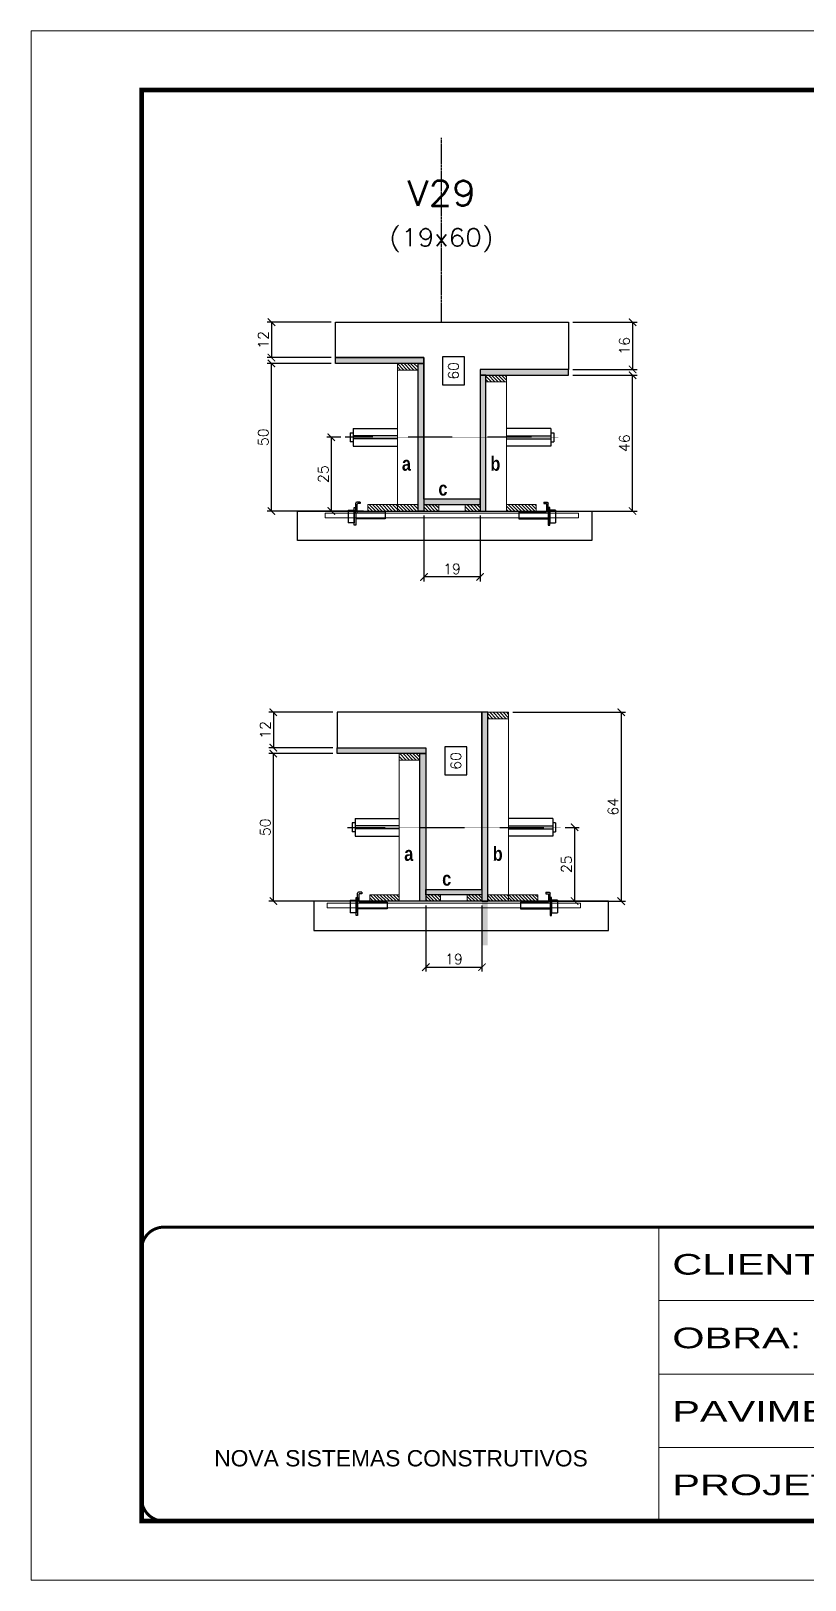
# Model space of a CAD drawing. Extents: x -10448 to -1189, y -11772 to 17235.
# Drawn here: x -5680 to -5155, y 7754 to 8804 of the extents above; entities that cross this region are included whole.
import ezdxf
from ezdxf.enums import TextEntityAlignment as Align

# ---------------------------------------------------------------- set-up
doc = ezdxf.new("R2010")
doc.units = 0
for name, pattern in [('CONTINUO', [0]), ('DASHED', [0.75, 0.5, -0.25]), ('HIDDEN', [0.375, 0.25, -0.125])]:
    doc.linetypes.add(name, pattern=pattern)
for name, color, linetype in [('barrote', 251, 'Continuous'), ('COTA', 241, 'Continuous'), ('Cota Seção (2x)', 4, 'Continuous'), ('detalhes', 4, 'Continuous'), ('Painéis', 200, 'Continuous'), ('presilha', 1, 'Continuous'), ('TENSOR', 3, 'Continuous'), ('Texto de Titulo', 7, 'Continuous'), ('Texto Qtd Sarr', 242, 'Continuous')]:
    doc.layers.add(name, color=color, linetype=linetype)
for name, color, linetype, lineweight in [('CONCRETO', 251, 'Continuous', 25), ('Folhas', 255, 'Continuous', 9), ('Hachura', 251, 'Continuous', 9), ('Madeira', 126, 'Continuous', 18), ('SARRAFO DE PRESSAO', 251, 'DASHED', 9), ('SCO-___-LAJ', 2, 'Continuous', 0), ('Texto Seção', 7, 'Continuous', 15)]:
    doc.layers.add(name, color=color, linetype=linetype, lineweight=lineweight)
doc.styles.add('ARIAL', font='arial.ttf')
doc.styles.add('Romans', font='romans.shx')
doc.styles.add('TECNICA', font='techb___.ttf', dxfattribs={"height": 10})
doc.styles.add('Tecnologia', font='')
doc.styles.get('Tecnologia').set_extended_font_data('Forgotten Futurist')
doc.dimstyles.new('Cota Seção (2x)', dxfattribs={"dimtxt": 7, "dimasz": 5, "dimexe": 3, "dimexo": 3, "dimgap": 2, "dimtad": 3, "dimdec": 1, "dimlfac": 0.5, "dimzin": 12, "dimdsep": 46, "dimtxsty": 'Romans', "dimblk": 'ARCHTICK', "dimcen": 0, "dimclrd": 4, "dimclre": 4, "dimclrt": 1, "dimadec": 1, "dimazin": 3, "dimtfac": 1, "dimtdec": 1, "dimtmove": 0, "dimatfit": 3, "dimldrblk": 'OBLIQUE', "dimfxl": 1, "dimtolj": 1, "dimtzin": 12, "dimarcsym": 0})
doc.dimstyles.new('Cota Seção interna', dxfattribs={"dimtxt": 7, "dimasz": 6, "dimexe": 0.18, "dimexo": 2, "dimgap": -4, "dimtad": 3, "dimdec": 1, "dimlfac": 0.5, "dimzin": 12, "dimdsep": 46, "dimtxsty": 'Romans', "dimblk": 'ARCHTICK', "dimcen": 0.09, "dimse1": 1, "dimse2": 1, "dimsd1": 1, "dimsd2": 1, "dimclrd": 180, "dimclre": 5, "dimclrt": 1, "dimadec": 0, "dimazin": 3, "dimtfac": 1, "dimtdec": 1, "dimtofl": 0, "dimtmove": 0, "dimatfit": 3, "dimldrblk": 'ARCHTICK', "dimfxl": 1, "dimtolj": 1, "dimtzin": 0, "dimarcsym": 0})
pattern_1 = [(315, (17160.9128, 249.151), (1.12253202, 1.12253202), [])]

# ---------------------------------------------------------------- blocks, each defined once
blk = doc.blocks.new('9999999999')
at = {"color": 30, "linetype": 'CONTINUO'}
for p, q in [((98564.6, 34230.2), (98564.6, 34429.4)), ((98564.6, 34379.6), (99584, 34379.6)), ((98564.6, 34329.8), (99488, 34329.8)), ((98564.6, 34280), (99488, 34280))]:
    blk.add_line(p, q, dxfattribs=at)
at = {"color": 30, "linetype": 'CONTINUO', "const_width": 2}
blk.add_lwpolyline([(99584, 34230.2), (99584, 34414.4, 0.414214), (99569, 34429.4), (98229, 34429.4, 0.414214), (98214, 34414.4), (98214, 34245.2, 0.414214), (98229, 34230.2), (99584, 34230.2)], format="xyb", dxfattribs=at)
at = {"layer": 'Folhas'}
blk.add_lwpolyline([(98139, 34190.2), (99624, 34190.2), (99624, 35240.2), (98139, 35240.2)], close=True, dxfattribs=at)
at = {"layer": 'Folhas', "color": 30, "const_width": 3}
blk.add_lwpolyline([(98214, 34230.2), (99584, 34230.2), (99584, 35200.2), (98214, 35200.2)], close=True, dxfattribs=at)
at = {"color": 7, "linetype": 'Continuous', "ltscale": 5, "style": 'ARIAL'}
blk.add_text('NOVA SISTEMAS CONSTRUTIVOS', height=11.059, dxfattribs=at).set_placement((98263.2, 34267.2))
at = {"layer": 'Folhas', "color": 7, "style": 'Tecnologia', "width": 1.5}
for s, p in [('CLIENTE:', (98573.7, 34397.2)), ('OBRA:', (98573.7, 34347.3)), ('PAVIMENTO:', (98573.7, 34297.5)), ('PROJETO:', (98573.7, 34247.7))]:
    blk.add_text(s, height=14, dxfattribs=at).set_placement(p)
blk = doc.blocks.new('titulo1')
at = {"layer": 'Defpoints', "color": 252, "linetype": 'HIDDEN', "ltscale": 2}
blk.add_line((0, 0), (0, 125), dxfattribs=at)
at = {"layer": 'Defpoints', "style": 'Romans', "oblique": 15}
blk.add_attdef('FOLHA', text='', height=10, dxfattribs=at).set_placement((0, 15.6), align=Align.MIDDLE_CENTER)
at = {"layer": 'Texto Qtd Sarr', "color": 3, "style": 'Romans', "oblique": 15}
for tag, height, p in [('TITULO', 17, (0, 71.4)), ('SEÇÃO', 12, (0, 41.5))]:
    blk.add_attdef(tag, text='', height=height, dxfattribs=at).set_placement(p, align=Align.MIDDLE_CENTER)
blk = doc.blocks.new('_ArchTick')
at = {"color": 0, "linetype": 'ByBlock', "const_width": 0.15}
blk.add_lwpolyline([(-0.5, -0.5), (0.5, 0.5)], dxfattribs=at)
blk = doc.blocks.new('*D472')
at = {"layer": 'COTA', "color": 4, "lineweight": -2, "transparency": 16777216}
for p, q in [((-5312.4, 8606.8), (-5269, 8606.8)), ((-5272, 8606.8), (-5272, 8574.8)), ((-5312.4, 8574.8), (-5269, 8574.8))]:
    blk.add_line(p, q, dxfattribs=at)
at = {"layer": 'Defpoints', "color": 0, "transparency": 16777216}
for p in [(-5315.4, 8606.8), (-5315.4, 8574.8), (-5272, 8574.8)]:
    blk.add_point(p, dxfattribs=at)
at = {"layer": 'COTA', "color": 4, "lineweight": -2, "transparency": 16777216, "xscale": 5, "yscale": 5, "zscale": 5}
for p, rotation in [((-5272, 8606.8), 90), ((-5272, 8574.8), 270)]:
    blk.add_blockref('_ArchTick', p, dxfattribs=dict(at, rotation=rotation))
at = {"layer": 'COTA', "color": 1, "transparency": 16777216, "insert": (-5277.5, 8590.8), "char_height": 7, "attachment_point": 5, "rotation": 90, "style": 'Romans'}
blk.add_mtext('\\A1;16', dxfattribs=at)
blk = doc.blocks.new('_Oblique')
at = {"color": 0, "linetype": 'ByBlock', "lineweight": -2}
blk.add_line((-0.5, -0.5), (0.5, 0.5), dxfattribs=at)
blk = doc.blocks.new('*D473')
at = {"layer": 'COTA', "color": 4, "lineweight": -2, "transparency": 16777216}
for p, q in [((-5312.4, 8570.8), (-5269, 8570.8)), ((-5272, 8478.8), (-5272, 8570.8)), ((-5334.4, 8478.8), (-5269, 8478.8))]:
    blk.add_line(p, q, dxfattribs=at)
at = {"layer": 'Defpoints', "color": 0, "transparency": 16777216}
for p in [(-5315.4, 8570.8), (-5272, 8570.8), (-5337.4, 8478.8)]:
    blk.add_point(p, dxfattribs=at)
at = {"layer": 'COTA', "color": 4, "lineweight": -2, "transparency": 16777216, "xscale": 5, "yscale": 5, "zscale": 5}
for p, rotation in [((-5272, 8570.8), 90), ((-5272, 8478.8), 270)]:
    blk.add_blockref('_ArchTick', p, dxfattribs=dict(at, rotation=rotation))
at = {"layer": 'COTA', "color": 1, "transparency": 16777216, "insert": (-5277.5, 8524.8), "char_height": 7, "attachment_point": 5, "rotation": 90, "style": 'Romans'}
blk.add_mtext('\\A1;46', dxfattribs=at)
blk = doc.blocks.new('*D474')
at = {"layer": 'Cota Seção (2x)', "color": 180, "lineweight": -2, "transparency": 16777216}
for p, q in [((-5385.9, 8583.3), (-5400.9, 8583.3)), ((-5400.9, 8583.3), (-5400.9, 8564.3)), ((-5385.9, 8564.3), (-5385.9, 8583.3)), ((-5400.9, 8564.3), (-5385.9, 8564.3))]:
    blk.add_line(p, q, dxfattribs=at)
at = {"layer": 'Defpoints', "color": 0, "transparency": 16777216}
for p in [(-5413.7, 8606.8), (-5381.9, 8606.8), (-5413.7, 8486.8)]:
    blk.add_point(p, dxfattribs=at)
at = {"layer": 'Cota Seção (2x)', "color": 1, "transparency": 16777216, "insert": (-5393.4, 8573.8), "char_height": 7, "attachment_point": 5, "rotation": 90, "style": 'Romans'}
blk.add_mtext('\\A1;60', dxfattribs=at)
blk = doc.blocks.new('PRESILHA METÁLICA 1')
at = {"layer": 'presilha'}
for p, q in [((7.5, 10.6), (7.5, 19.9)), ((12, 21), (8.6, 21)), ((9, 11.6), (9, 18.9)), ((12, 19.5), (9.6, 19.5)), ((12, 21), (12, 19.5)), ((0, 13), (6, 13)), ((0, 13), (0, 0)), ((6, 0), (0, 0)), ((6, 15.5), (7.5, 15.5)), ((6, -2.5), (6, 15.5)), ((6, 13), (6, 0)), ((7.5, 15.5), (7.5, -2.5)), ((37.5, 4.1), (7.5, 4.1)), ((37.5, 11), (9.6, 11)), ((37.5, 11), (37.5, 4.1)), ((7.5, -2.5), (6, -2.5))]:
    blk.add_line(p, q, dxfattribs=at)
for centre, radius, start, end in [((8.6, 19.9), 1.14, 90, 180), ((9.6, 18.9), 0.57, 90, 180), ((9.6, 11.6), 0.57, 180, 270)]:
    blk.add_arc(centre, radius, start, end, dxfattribs=at)
blk = doc.blocks.new('*D475')
at = {"layer": 'COTA', "color": 4, "lineweight": -2, "transparency": 16777216}
for p, q in [((-5413.4, 8475.8), (-5413.4, 8431.1)), ((-5375.4, 8475.8), (-5375.4, 8431.1)), ((-5375.4, 8434.1), (-5413.4, 8434.1))]:
    blk.add_line(p, q, dxfattribs=at)
at = {"layer": 'Defpoints', "color": 0, "transparency": 16777216}
for p in [(-5413.4, 8478.8), (-5375.4, 8478.8), (-5413.4, 8434.1)]:
    blk.add_point(p, dxfattribs=at)
at = {"layer": 'COTA', "color": 4, "lineweight": -2, "transparency": 16777216, "xscale": 5, "yscale": 5, "zscale": 5, "rotation": 180}
blk.add_blockref('_ArchTick', (-5413.4, 8434.1), dxfattribs=at)
at = {"layer": 'COTA', "color": 4, "lineweight": -2, "transparency": 16777216, "xscale": 5, "yscale": 5, "zscale": 5}
blk.add_blockref('_ArchTick', (-5375.4, 8434.1), dxfattribs=at)
at = {"layer": 'COTA', "color": 1, "transparency": 16777216, "insert": (-5394.4, 8439.6), "char_height": 7, "attachment_point": 5, "style": 'Romans'}
blk.add_mtext('\\A1;19', dxfattribs=at)
blk = doc.blocks.new('*D1571')
at = {"layer": 'COTA', "color": 4, "lineweight": -2, "transparency": 16777216}
for p, q in [((-5469.7, 8528.8), (-5479.2, 8528.8)), ((-5476.2, 8528.8), (-5476.2, 8478.8)), ((-5454.4, 8478.8), (-5479.2, 8478.8))]:
    blk.add_line(p, q, dxfattribs=at)
at = {"layer": 'Defpoints', "color": 0, "transparency": 16777216}
for p in [(-5466.7, 8528.8), (-5476.2, 8478.8), (-5451.4, 8478.8)]:
    blk.add_point(p, dxfattribs=at)
at = {"layer": 'COTA', "color": 4, "lineweight": -2, "transparency": 16777216, "xscale": 5, "yscale": 5, "zscale": 5}
for p, rotation in [((-5476.2, 8528.8), 90), ((-5476.2, 8478.8), 270)]:
    blk.add_blockref('_ArchTick', p, dxfattribs=dict(at, rotation=rotation))
at = {"layer": 'COTA', "color": 1, "transparency": 16777216, "insert": (-5481.7, 8503.8), "char_height": 7, "attachment_point": 5, "rotation": 90, "style": 'Romans'}
blk.add_mtext('\\A1;25', dxfattribs=at)
blk = doc.blocks.new('*D476')
at = {"layer": 'COTA', "color": 4, "lineweight": -2, "transparency": 16777216}
for p, q in [((-5476.4, 8606.8), (-5519.8, 8606.8)), ((-5516.8, 8606.8), (-5516.8, 8582.8)), ((-5476.4, 8582.8), (-5519.8, 8582.8))]:
    blk.add_line(p, q, dxfattribs=at)
at = {"layer": 'Defpoints', "color": 0, "transparency": 16777216}
for p in [(-5473.4, 8606.8), (-5516.8, 8582.8), (-5473.4, 8582.8)]:
    blk.add_point(p, dxfattribs=at)
at = {"layer": 'COTA', "color": 4, "lineweight": -2, "transparency": 16777216, "xscale": 5, "yscale": 5, "zscale": 5}
for p, rotation in [((-5516.8, 8606.8), 90), ((-5516.8, 8582.8), 270)]:
    blk.add_blockref('_ArchTick', p, dxfattribs=dict(at, rotation=rotation))
at = {"layer": 'COTA', "color": 1, "transparency": 16777216, "insert": (-5522.3, 8594.8), "char_height": 7, "attachment_point": 5, "rotation": 90, "style": 'Romans'}
blk.add_mtext('\\A1;12', dxfattribs=at)
blk = doc.blocks.new('*D477')
at = {"layer": 'COTA', "color": 4, "lineweight": -2, "transparency": 16777216}
for p, q in [((-5476.4, 8578.8), (-5519.8, 8578.8)), ((-5516.8, 8478.8), (-5516.8, 8578.8)), ((-5454.4, 8478.8), (-5519.8, 8478.8))]:
    blk.add_line(p, q, dxfattribs=at)
at = {"layer": 'Defpoints', "color": 0, "transparency": 16777216}
for p in [(-5516.8, 8578.8), (-5473.4, 8578.8), (-5451.4, 8478.8)]:
    blk.add_point(p, dxfattribs=at)
at = {"layer": 'COTA', "color": 4, "lineweight": -2, "transparency": 16777216, "xscale": 5, "yscale": 5, "zscale": 5}
for p, rotation in [((-5516.8, 8578.8), 90), ((-5516.8, 8478.8), 270)]:
    blk.add_blockref('_ArchTick', p, dxfattribs=dict(at, rotation=rotation))
at = {"layer": 'COTA', "color": 1, "transparency": 16777216, "insert": (-5522.3, 8528.8), "char_height": 7, "attachment_point": 5, "rotation": 90, "style": 'Romans'}
blk.add_mtext('\\A1;50', dxfattribs=at)
blk = doc.blocks.new('*D478')
at = {"layer": 'COTA', "color": 4, "lineweight": -2, "transparency": 16777216}
for p, q in [((-5475.1, 8342.4), (-5518.5, 8342.4)), ((-5515.5, 8342.4), (-5515.5, 8318.4)), ((-5475.1, 8318.4), (-5518.5, 8318.4))]:
    blk.add_line(p, q, dxfattribs=at)
at = {"layer": 'Defpoints', "color": 0, "transparency": 16777216}
for p in [(-5472.1, 8342.4), (-5515.5, 8318.4), (-5472.1, 8318.4)]:
    blk.add_point(p, dxfattribs=at)
at = {"layer": 'COTA', "color": 4, "lineweight": -2, "transparency": 16777216, "xscale": 5, "yscale": 5, "zscale": 5}
for p, rotation in [((-5515.5, 8342.4), 90), ((-5515.5, 8318.4), 270)]:
    blk.add_blockref('_ArchTick', p, dxfattribs=dict(at, rotation=rotation))
at = {"layer": 'COTA', "color": 1, "transparency": 16777216, "insert": (-5521, 8330.4), "char_height": 7, "attachment_point": 5, "rotation": 90, "style": 'Romans'}
blk.add_mtext('\\A1;12', dxfattribs=at)
blk = doc.blocks.new('*D479')
at = {"layer": 'COTA', "color": 4, "lineweight": -2, "transparency": 16777216}
for p, q in [((-5475.1, 8314.4), (-5518.5, 8314.4)), ((-5515.5, 8214.4), (-5515.5, 8314.4)), ((-5453.1, 8214.4), (-5518.5, 8214.4))]:
    blk.add_line(p, q, dxfattribs=at)
at = {"layer": 'Defpoints', "color": 0, "transparency": 16777216}
for p in [(-5515.5, 8314.4), (-5472.1, 8314.4), (-5450.1, 8214.4)]:
    blk.add_point(p, dxfattribs=at)
at = {"layer": 'COTA', "color": 4, "lineweight": -2, "transparency": 16777216, "xscale": 5, "yscale": 5, "zscale": 5}
for p, rotation in [((-5515.5, 8314.4), 90), ((-5515.5, 8214.4), 270)]:
    blk.add_blockref('_ArchTick', p, dxfattribs=dict(at, rotation=rotation))
at = {"layer": 'COTA', "color": 1, "transparency": 16777216, "insert": (-5521, 8264.4), "char_height": 7, "attachment_point": 5, "rotation": 90, "style": 'Romans'}
blk.add_mtext('\\A1;50', dxfattribs=at)
blk = doc.blocks.new('*D480')
at = {"layer": 'Cota Seção (2x)', "color": 180, "lineweight": -2, "transparency": 16777216}
for p, q in [((-5384.3, 8318.9), (-5399.3, 8318.9)), ((-5399.3, 8318.9), (-5399.3, 8299.9)), ((-5384.3, 8299.9), (-5384.3, 8318.9)), ((-5399.3, 8299.9), (-5384.3, 8299.9))]:
    blk.add_line(p, q, dxfattribs=at)
at = {"layer": 'Defpoints', "color": 0, "transparency": 16777216}
for p in [(-5412.1, 8342.4), (-5380.3, 8342.4), (-5412.1, 8222.4)]:
    blk.add_point(p, dxfattribs=at)
at = {"layer": 'Cota Seção (2x)', "color": 1, "transparency": 16777216, "insert": (-5391.8, 8309.4), "char_height": 7, "attachment_point": 5, "rotation": 90, "style": 'Romans'}
blk.add_mtext('\\A1;60', dxfattribs=at)
blk = doc.blocks.new('*D481')
at = {"layer": 'COTA', "color": 4, "lineweight": -2, "transparency": 16777216}
for p, q in [((-5353.1, 8342.4), (-5276.7, 8342.4)), ((-5279.7, 8342.4), (-5279.7, 8214.4)), ((-5333.1, 8214.4), (-5276.7, 8214.4))]:
    blk.add_line(p, q, dxfattribs=at)
at = {"layer": 'Defpoints', "color": 0, "transparency": 16777216}
for p in [(-5356.1, 8342.4), (-5336.1, 8214.4), (-5279.7, 8214.4)]:
    blk.add_point(p, dxfattribs=at)
at = {"layer": 'COTA', "color": 4, "lineweight": -2, "transparency": 16777216, "xscale": 5, "yscale": 5, "zscale": 5}
for p, rotation in [((-5279.7, 8342.4), 90), ((-5279.7, 8214.4), 270)]:
    blk.add_blockref('_ArchTick', p, dxfattribs=dict(at, rotation=rotation))
at = {"layer": 'COTA', "color": 1, "transparency": 16777216, "insert": (-5285.2, 8278.4), "char_height": 7, "attachment_point": 5, "rotation": 90, "style": 'Romans'}
blk.add_mtext('\\A1;64', dxfattribs=at)
blk = doc.blocks.new('*D482')
at = {"layer": 'COTA', "color": 4, "lineweight": -2, "transparency": 16777216}
for p, q in [((-5412.1, 8211.4), (-5412.1, 8166.6)), ((-5374.1, 8211.4), (-5374.1, 8166.6)), ((-5412.1, 8169.6), (-5374.1, 8169.6))]:
    blk.add_line(p, q, dxfattribs=at)
at = {"layer": 'Defpoints', "color": 0, "transparency": 16777216}
for p in [(-5412.1, 8214.4), (-5374.1, 8214.4), (-5374.1, 8169.6)]:
    blk.add_point(p, dxfattribs=at)
at = {"layer": 'COTA', "color": 4, "lineweight": -2, "transparency": 16777216, "xscale": 5, "yscale": 5, "zscale": 5, "rotation": 180}
blk.add_blockref('_ArchTick', (-5412.1, 8169.6), dxfattribs=at)
at = {"layer": 'COTA', "color": 4, "lineweight": -2, "transparency": 16777216, "xscale": 5, "yscale": 5, "zscale": 5}
blk.add_blockref('_ArchTick', (-5374.1, 8169.6), dxfattribs=at)
at = {"layer": 'COTA', "color": 1, "transparency": 16777216, "insert": (-5393.1, 8175.1), "char_height": 7, "attachment_point": 5, "style": 'Romans'}
blk.add_mtext('\\A1;19', dxfattribs=at)
blk = doc.blocks.new('*D1584')
at = {"layer": 'COTA', "color": 4, "lineweight": -2, "transparency": 16777216}
for p, q in [((-5317.8, 8264.4), (-5308.3, 8264.4)), ((-5311.3, 8264.4), (-5311.3, 8214.4)), ((-5333.1, 8214.4), (-5308.3, 8214.4))]:
    blk.add_line(p, q, dxfattribs=at)
at = {"layer": 'Defpoints', "color": 0, "transparency": 16777216}
for p in [(-5320.8, 8264.4), (-5336.1, 8214.4), (-5311.3, 8214.4)]:
    blk.add_point(p, dxfattribs=at)
at = {"layer": 'COTA', "color": 4, "lineweight": -2, "transparency": 16777216, "xscale": 5, "yscale": 5, "zscale": 5}
for p, rotation in [((-5311.3, 8264.4), 90), ((-5311.3, 8214.4), 270)]:
    blk.add_blockref('_ArchTick', p, dxfattribs=dict(at, rotation=rotation))
at = {"layer": 'COTA', "color": 1, "transparency": 16777216, "insert": (-5316.8, 8239.4), "char_height": 7, "attachment_point": 5, "rotation": 90, "style": 'Romans'}
blk.add_mtext('\\A1;25', dxfattribs=at)

msp = doc.modelspace()

# ---------------------------------------------------------------- hatches: boundary and pattern name
at = {"layer": 'Hachura'}
h = msp.add_hatch(color=256, dxfattribs=at)
h.dxf.hatch_style = 1
h.paths.add_polyline_path([(-5473.4, 8578.79), (-5473.4, 8582.79), (-5413.4, 8582.79), (-5413.4, 8578.79)])
h = msp.add_hatch(dxfattribs=at)
h.set_pattern_fill('ANSI31', color=256, scale=0.5, angle=90, style=0)
h.set_pattern_definition([(135, (-28664.3275, 16882.0385), (-1.12253202, -1.12253202), [])])
h.paths.add_polyline_path([(-5431.4, 8578.79), (-5431.4, 8574.39), (-5417.4, 8574.39), (-5417.4, 8578.79)])
h = msp.add_hatch(color=256, dxfattribs=at)
h.dxf.hatch_style = 1
h.paths.add_polyline_path([(-5417.4, 8578.79), (-5413.4, 8578.79), (-5413.4, 8478.79), (-5417.4, 8478.79)])
h = msp.add_hatch(color=256, dxfattribs=at)
h.dxf.hatch_style = 1
h.paths.add_polyline_path([(-5315.4, 8570.79), (-5315.4, 8574.79), (-5375.4, 8574.79), (-5375.4, 8570.79)])
h = msp.add_hatch(color=256, dxfattribs=at)
h.dxf.hatch_style = 1
h.paths.add_polyline_path([(-5371.4, 8570.79), (-5375.4, 8570.79), (-5375.4, 8478.79), (-5371.4, 8478.79)])
h = msp.add_hatch(dxfattribs=at)
h.set_pattern_fill('ANSI31', color=256, scale=0.5, angle=90, style=0)
h.set_pattern_definition([(135, (-28654.3275, 16874.0385), (-1.12253202, -1.12253202), [])])
h.paths.add_polyline_path([(-5357.4, 8570.79), (-5357.4, 8566.39), (-5371.4, 8566.39), (-5371.4, 8570.79)])
h = msp.add_hatch(color=256, dxfattribs=at)
h.dxf.hatch_style = 1
h.paths.add_polyline_path([(-5375.4, 8483.19), (-5375.4, 8486.79), (-5413.4, 8486.79), (-5413.4, 8483.19)])
h = msp.add_hatch(dxfattribs=at)
h.set_pattern_fill('ANSI31', color=256, scale=0.5, angle=270, style=0)
h.set_pattern_definition(pattern_1)
h.paths.add_polyline_path([(-5451.4, 8478.79), (-5451.4, 8483.19), (-5431.4, 8483.19), (-5431.4, 8478.79)])
h = msp.add_hatch(dxfattribs=at)
h.set_pattern_fill('ANSI31', color=256, scale=0.5, angle=270, style=0)
h.set_pattern_definition([(315, (17304.9128, 175.551), (1.12253202, 1.12253202), [])])
h.paths.add_polyline_path([(-5431.4, 8478.79), (-5431.4, 8483.19), (-5417.4, 8483.19), (-5417.4, 8478.79)])
h = msp.add_hatch(dxfattribs=at)
h.set_pattern_fill('ANSI31', color=256, scale=0.5, angle=270, style=0)
h.set_pattern_definition([(315, (17126.9128, 249.151), (1.12253202, 1.12253202), [])])
h.paths.add_polyline_path([(-5403.4, 8478.79), (-5403.4, 8483.19), (-5413.4, 8483.19), (-5413.4, 8478.79)])
h = msp.add_hatch(dxfattribs=at)
h.set_pattern_fill('ANSI31', color=256, scale=0.5, angle=270, style=0)
h.set_pattern_definition([(315, (17170.9128, 249.151), (1.12253202, 1.12253202), [])])
h.paths.add_polyline_path([(-5375.4, 8478.79), (-5375.4, 8483.19), (-5385.4, 8483.19), (-5385.4, 8478.79)])
h = msp.add_hatch(dxfattribs=at)
h.set_pattern_fill('ANSI31', color=256, scale=0.5, angle=270, style=0)
h.set_pattern_definition(pattern_1)
h.paths.add_polyline_path([(-5337.4, 8478.79), (-5337.4, 8483.19), (-5357.4, 8483.19), (-5357.4, 8478.79)])
h = msp.add_hatch(color=256, dxfattribs=at)
h.dxf.hatch_style = 1
h.paths.add_polyline_path([(-5370.14, 8342.36), (-5374.14, 8342.36), (-5374.14, 8184.36), (-5370.14, 8184.36)])
h = msp.add_hatch(dxfattribs=at)
h.set_pattern_fill('ANSI31', color=256, scale=0.5, angle=270, style=0)
h.set_pattern_definition([(315, (17316.4809, -142.8819), (1.12253202, 1.12253202), [])])
h.paths.add_polyline_path([(-5356.14, 8342.36), (-5356.14, 8337.96), (-5370.14, 8337.96), (-5370.14, 8342.36)])
h = msp.add_hatch(color=256, dxfattribs=at)
h.dxf.hatch_style = 1
h.paths.add_polyline_path([(-5472.14, 8314.36), (-5472.14, 8318.36), (-5412.14, 8318.36), (-5412.14, 8314.36)])
h = msp.add_hatch(dxfattribs=at)
h.set_pattern_fill('ANSI31', color=256, scale=0.5, angle=90, style=0)
h.set_pattern_definition([(135, (-28662.7594, 16617.6056), (-1.12253202, -1.12253202), [])])
h.paths.add_polyline_path([(-5430.14, 8314.36), (-5430.14, 8309.96), (-5416.14, 8309.96), (-5416.14, 8314.36)])
h = msp.add_hatch(color=256, dxfattribs=at)
h.dxf.hatch_style = 1
h.paths.add_polyline_path([(-5416.14, 8314.36), (-5412.14, 8314.36), (-5412.14, 8214.36), (-5416.14, 8214.36)])
h = msp.add_hatch(color=256, dxfattribs=at)
h.dxf.hatch_style = 1
h.paths.add_polyline_path([(-5412.14, 8218.76), (-5412.14, 8222.36), (-5374.14, 8222.36), (-5374.14, 8218.76)])
h = msp.add_hatch(dxfattribs=at)
h.set_pattern_fill('ANSI31', color=256, scale=0.5, angle=270, style=0)
h.set_pattern_definition([(315, (17152.4809, -15.2819), (1.12253202, 1.12253202), [])])
h.paths.add_polyline_path([(-5450.14, 8214.36), (-5450.14, 8218.76), (-5430.14, 8218.76), (-5430.14, 8214.36)])
h = msp.add_hatch(dxfattribs=at)
h.set_pattern_fill('ANSI31', color=256, scale=0.5, angle=270, style=0)
h.set_pattern_definition([(315, (17162.4809, -15.2819), (1.12253202, 1.12253202), [])])
h.paths.add_polyline_path([(-5412.14, 8214.36), (-5412.14, 8218.76), (-5402.14, 8218.76), (-5402.14, 8214.36)])
h = msp.add_hatch(dxfattribs=at)
h.set_pattern_fill('ANSI31', color=256, scale=0.5, angle=270, style=0)
h.set_pattern_definition([(315, (17138.4809, -15.2819), (1.12253202, 1.12253202), [])])
h.paths.add_polyline_path([(-5384.14, 8214.36), (-5384.14, 8218.76), (-5374.14, 8218.76), (-5374.14, 8214.36)])
h = msp.add_hatch(dxfattribs=at)
h.set_pattern_fill('ANSI31', color=256, scale=0.5, angle=270, style=0)
h.set_pattern_definition([(315, (17316.4809, -88.8819), (1.12253202, 1.12253202), [])])
h.paths.add_polyline_path([(-5356.14, 8214.36), (-5356.14, 8218.76), (-5370.14, 8218.76), (-5370.14, 8214.36)])
h = msp.add_hatch(dxfattribs=at)
h.set_pattern_fill('ANSI31', color=256, scale=0.5, angle=270, style=0)
h.set_pattern_definition([(315, (17172.4809, -15.2819), (1.12253202, 1.12253202), [])])
h.paths.add_polyline_path([(-5336.14, 8214.36), (-5336.14, 8218.76), (-5356.14, 8218.76), (-5356.14, 8214.36)])

# ---------------------------------------------------------------- linework, layer by layer
at = {"ltscale": 3}
for p, q in [((-5463.4, 8531.79), (-5463.4, 8525.79)), ((-5463.4, 8531.79), (-5461.4, 8531.79)), ((-5461.4, 8534.79), (-5461.4, 8522.79)), ((-5461.4, 8534.79), (-5431.4, 8534.79)), ((-5431.4, 8529.79), (-5461.4, 8529.79)), ((-5431.4, 8527.79), (-5461.4, 8527.79)), ((-5327.4, 8534.79), (-5357.4, 8534.79)), ((-5357.4, 8529.79), (-5327.4, 8529.79)), ((-5357.4, 8527.79), (-5327.4, 8527.79)), ((-5327.4, 8534.79), (-5327.4, 8522.79)), ((-5327.4, 8531.79), (-5325.4, 8531.79)), ((-5325.4, 8531.79), (-5325.4, 8525.79)), ((-5461.4, 8525.79), (-5463.4, 8525.79)), ((-5461.4, 8522.79), (-5431.4, 8522.79)), ((-5327.4, 8522.79), (-5357.4, 8522.79)), ((-5327.4, 8525.79), (-5325.4, 8525.79)), ((-5462.14, 8267.35), (-5462.14, 8261.35)), ((-5460.14, 8267.35), (-5462.14, 8267.35)), ((-5460.14, 8270.35), (-5460.14, 8258.35)), ((-5460.14, 8270.35), (-5430.14, 8270.35)), ((-5430.14, 8265.35), (-5460.14, 8265.35)), ((-5326.14, 8270.35), (-5356.14, 8270.35)), ((-5356.14, 8265.35), (-5326.14, 8265.35)), ((-5326.14, 8270.35), (-5326.14, 8258.35)), ((-5324.14, 8267.35), (-5326.14, 8267.35)), ((-5324.14, 8267.35), (-5324.14, 8261.35)), ((-5460.14, 8261.35), (-5462.14, 8261.35)), ((-5430.14, 8263.35), (-5460.14, 8263.35)), ((-5460.14, 8258.35), (-5430.14, 8258.35)), ((-5356.14, 8263.35), (-5326.14, 8263.35)), ((-5326.14, 8258.35), (-5356.14, 8258.35)), ((-5326.14, 8261.35), (-5324.14, 8261.35))]:
    msp.add_line(p, q, dxfattribs=at)
at = {"layer": 'barrote'}
for points in [[(-5299.55, 8458.79), (-5499.13, 8458.79), (-5499.13, 8478.79), (-5299.55, 8478.79)], [(-5488, 8194.36), (-5288.41, 8194.36), (-5288.41, 8214.36), (-5488, 8214.36)]]:
    msp.add_lwpolyline(points, close=True, dxfattribs=at)
at = {"layer": 'CONCRETO'}
for points in [[(-5473.4, 8582.79), (-5473.4, 8606.79), (-5315.4, 8606.79), (-5315.4, 8574.79), (-5375.4, 8574.79), (-5375.4, 8486.79), (-5413.4, 8486.79), (-5413.4, 8582.79)], [(-5374.14, 8322.36), (-5374.14, 8342.36), (-5472.14, 8342.36), (-5472.14, 8318.36), (-5412.14, 8318.36), (-5412.14, 8222.36), (-5374.14, 8222.36), (-5374.14, 8322.36)]]:
    msp.add_lwpolyline(points, close=True, dxfattribs=at)
at = {"layer": 'Madeira'}
for points in [[(-5431.4, 8578.79), (-5431.4, 8574.39), (-5417.4, 8574.39), (-5417.4, 8578.79)], [(-5431.4, 8478.79), (-5417.4, 8478.79), (-5417.4, 8578.79), (-5431.4, 8578.79)], [(-5357.4, 8570.79), (-5357.4, 8566.39), (-5371.4, 8566.39), (-5371.4, 8570.79)], [(-5357.4, 8478.79), (-5371.4, 8478.79), (-5371.4, 8570.79), (-5357.4, 8570.79)], [(-5451.4, 8478.79), (-5451.4, 8483.19), (-5431.4, 8483.19), (-5431.4, 8478.79)], [(-5431.4, 8478.79), (-5431.4, 8483.19), (-5417.4, 8483.19), (-5417.4, 8478.79)], [(-5403.4, 8478.79), (-5403.4, 8483.19), (-5413.4, 8483.19), (-5413.4, 8478.79)], [(-5375.4, 8478.79), (-5375.4, 8483.19), (-5385.4, 8483.19), (-5385.4, 8478.79)], [(-5337.4, 8478.79), (-5337.4, 8483.19), (-5357.4, 8483.19), (-5357.4, 8478.79)], [(-5356.14, 8342.36), (-5356.14, 8337.96), (-5370.14, 8337.96), (-5370.14, 8342.36)], [(-5356.14, 8342.36), (-5370.14, 8342.36), (-5370.14, 8214.36), (-5356.14, 8214.36)], [(-5430.14, 8314.36), (-5430.14, 8309.96), (-5416.14, 8309.96), (-5416.14, 8314.36)], [(-5430.14, 8214.36), (-5416.14, 8214.36), (-5416.14, 8314.36), (-5430.14, 8314.36)], [(-5450.14, 8214.36), (-5450.14, 8218.76), (-5430.14, 8218.76), (-5430.14, 8214.36)], [(-5412.14, 8214.36), (-5412.14, 8218.76), (-5402.14, 8218.76), (-5402.14, 8214.36)], [(-5384.14, 8214.36), (-5384.14, 8218.76), (-5374.14, 8218.76), (-5374.14, 8214.36)], [(-5356.14, 8214.36), (-5356.14, 8218.76), (-5370.14, 8218.76), (-5370.14, 8214.36)], [(-5336.14, 8214.36), (-5336.14, 8218.76), (-5356.14, 8218.76), (-5356.14, 8214.36)]]:
    msp.add_lwpolyline(points, close=True, dxfattribs=at)
at = {"layer": 'Painéis'}
for points in [[(-5473.4, 8578.79), (-5473.4, 8582.79), (-5413.4, 8582.79), (-5413.4, 8578.79)], [(-5417.4, 8578.79), (-5413.4, 8578.79), (-5413.4, 8478.79), (-5417.4, 8478.79)], [(-5315.4, 8570.79), (-5315.4, 8574.79), (-5375.4, 8574.79), (-5375.4, 8570.79)], [(-5371.4, 8570.79), (-5375.4, 8570.79), (-5375.4, 8478.79), (-5371.4, 8478.79)], [(-5375.4, 8483.19), (-5375.4, 8486.79), (-5413.4, 8486.79), (-5413.4, 8483.19)], [(-5370.14, 8342.36), (-5374.14, 8342.36), (-5374.14, 8214.36), (-5370.14, 8214.36)], [(-5472.14, 8314.36), (-5472.14, 8318.36), (-5412.14, 8318.36), (-5412.14, 8314.36)], [(-5416.14, 8314.36), (-5412.14, 8314.36), (-5412.14, 8214.36), (-5416.14, 8214.36)], [(-5412.14, 8218.76), (-5412.14, 8222.36), (-5374.14, 8222.36), (-5374.14, 8218.76)]]:
    msp.add_lwpolyline(points, close=True, dxfattribs=at)
at = {"layer": 'SCO-___-LAJ', "color": 1}
for points in [[(-5308.55, 8477.46), (-5480.26, 8477.46), (-5480.26, 8474.26), (-5308.55, 8474.26)], [(-5478.99, 8213.03), (-5307.29, 8213.03), (-5307.29, 8209.83), (-5478.99, 8209.83)]]:
    msp.add_lwpolyline(points, close=True, dxfattribs=at)
at = {"layer": 'TENSOR', "linetype": 'HIDDEN', "ltscale": 0.5}
for p, q in [((-5322.4, 8528.79), (-5466.71, 8528.79)), ((-5465.14, 8264.35), (-5320.84, 8264.35))]:
    msp.add_line(p, q, dxfattribs=at)

# ---------------------------------------------------------------- block references
at = {"layer": 'presilha', "yscale": 0.6666666666666666, "zscale": 0.6666666666666666}
for p, xscale in [((-5464.67, 8470.83), 0.6666666666666666), ((-5324.14, 8470.83), -0.6666666666666666), ((-5463.41, 8206.4), 0.6666666666666666), ((-5322.87, 8206.4), -0.6666666666666666)]:
    msp.add_blockref('PRESILHA METÁLICA 1', p, dxfattribs=dict(at, xscale=xscale))
at = {"layer": 'SARRAFO DE PRESSAO', "color": 6, "linetype": 'ByBlock'}
msp.add_blockref('9999999999', (-103818.76, -26436), dxfattribs=at)
at = {"layer": 'Texto Seção'}
ref = msp.add_blockref('titulo1', (-5401.53, 8606.79), dxfattribs=dict(at, xscale=-1))
ref.add_attrib('TITULO', 'V29', dxfattribs={"layer": 'Texto de Titulo', "color": 7, "height": 17, "style": 'Romans', "width": 1.1}).set_placement((-5401.53, 8694.29), align=Align.MIDDLE_CENTER)
ref.add_attrib('SEÇÃO', '(19x60)', dxfattribs={"layer": 'Texto de Titulo', "color": 7, "height": 12, "style": 'Romans', "width": 1.1}).set_placement((-5401.53, 8664.29), align=Align.MIDDLE_CENTER)

# ---------------------------------------------------------------- texts
at = {"layer": 'detalhes', "style": 'TECNICA'}
for s, p in [('b', (-5368.36, 8506.13)), ('a', (-5428.33, 8506.12)), ('c', (-5403.59, 8489.29)), ('a', (-5426.76, 8241.69)), ('b', (-5366.79, 8241.7)), ('c', (-5401.06, 8224.86))]:
    msp.add_text(s, height=9.6, dxfattribs=at).set_placement(p)

# ---------------------------------------------------------------- dimensions: what is measured, and where the dimension line sits
at = {"layer": 'COTA'}
for base, p1, p2, angle, picture, middle in [((-5516.78, 8582.79), (-5473.4, 8606.79), (-5473.4, 8582.79), 90, '*D476', (-5522.28, 8594.79)), ((-5272.03, 8574.79), (-5315.4, 8606.79), (-5315.4, 8574.79), 90, '*D472', (-5277.53, 8590.79)), ((-5516.78, 8578.79), (-5451.4, 8478.79), (-5473.4, 8578.79), 90, '*D477', (-5522.28, 8528.79)), ((-5272.03, 8570.79), (-5337.4, 8478.79), (-5315.4, 8570.79), 90, '*D473', (-5277.53, 8524.79)), ((-5476.21, 8478.79), (-5466.71, 8528.79), (-5451.4, 8478.79), 90, '*D1571', (-5481.71, 8503.79)), ((-5413.4, 8434.07), (-5375.4, 8478.79), (-5413.4, 8478.79), 180, '*D475', (-5394.4, 8439.57)), ((-5515.51, 8318.36), (-5472.14, 8342.36), (-5472.14, 8318.36), 90, '*D478', (-5521.01, 8330.36)), ((-5279.68, 8214.36), (-5356.14, 8342.36), (-5336.14, 8214.36), 90, '*D481', (-5285.18, 8278.36)), ((-5515.51, 8314.36), (-5450.14, 8214.36), (-5472.14, 8314.36), 90, '*D479', (-5521.01, 8264.36)), ((-5311.33, 8214.36), (-5320.84, 8264.35), (-5336.14, 8214.36), 90, '*D1584', (-5316.83, 8239.36))]:
    dim = msp.add_linear_dim(base=base, p1=p1, p2=p2, angle=angle, dimstyle='Cota Seção (2x)', dxfattribs=at)
    dim.commit()
    dim.dimension.update_dxf_attribs({"geometry": picture, "text_midpoint": middle})
dim = msp.add_linear_dim(base=(-5374.14, 8169.64), p1=(-5412.14, 8214.36), p2=(-5374.14, 8214.36), dimstyle='Cota Seção (2x)', dxfattribs=at)
dim.commit()
dim.dimension.update_dxf_attribs({"geometry": '*D482', "text_midpoint": (-5393.14, 8175.14)})
at = {"layer": 'Cota Seção (2x)'}
for base, p1, p2, picture, middle in [((-5381.89, 8606.79), (-5413.71, 8486.79), (-5413.71, 8606.79), '*D474', (-5381.89, 8573.79)), ((-5380.32, 8342.36), (-5412.14, 8222.36), (-5412.14, 8342.36), '*D480', (-5380.32, 8309.36))]:
    dim = msp.add_linear_dim(base=base, p1=p1, p2=p2, angle=90, dimstyle='Cota Seção interna', dxfattribs=at)
    dim.commit()
    dim.dimension.update_dxf_attribs({"geometry": picture, "text_midpoint": middle, "dimtype": 160})

doc.saveas('drawing.dxf')
